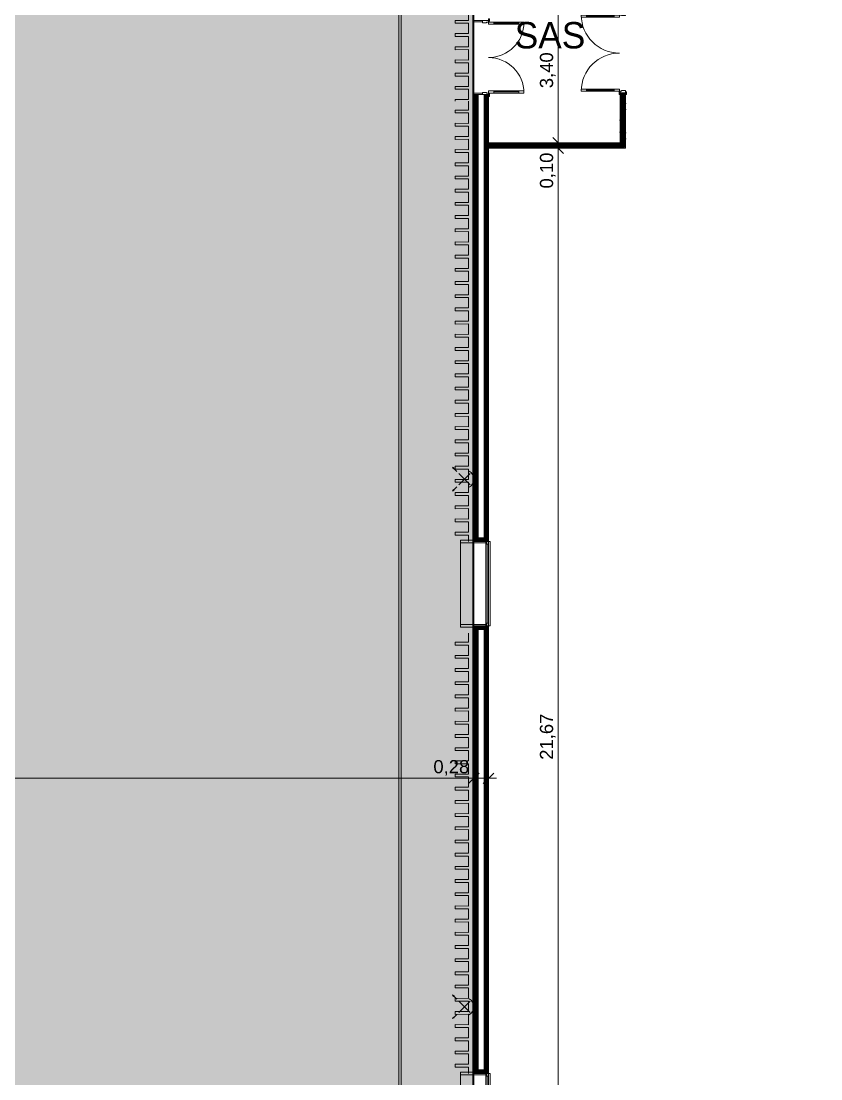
# Model space of a CAD drawing. Header units: millimetres. Extents: x 141848 to 1648660, y -821378 to -151356.
# Drawn here: x 429345 to 444506, y -224677 to -204629 of the extents above; entities that cross this region are included whole.
import ezdxf

# ---------------------------------------------------------------- set-up
doc = ezdxf.new("R2010")
doc.units = ezdxf.units.MM
doc.header["$MEASUREMENT"] = 0
doc.linetypes.add('Traits', pattern=[282.222223, 141.111112, -141.111112])
doc.linetypes.add('Wipeout_Contour', pattern=[1000, 0, -1000])
for name, color, linetype in [('Cotations - 1_100', 7, 'Continuous'), ('Fenêtres ARCHICAD', 7, 'Continuous'), ('Hachure', 7, 'Continuous'), ('Nouveau_0', 7, 'Continuous'), ('Portes ARCHICAD', 7, 'Continuous'), ('Sols_ Dalles', 7, 'Continuous'), ('Structure - Murs extérieurs', 7, 'Continuous')]:
    doc.layers.add(name, color=color, linetype=linetype)
doc.styles.add('STYLE_GENERE_1', font='')
doc.styles.add('STYLE_GENERE_2', font='')
doc.styles.get('STYLE_GENERE_1').set_extended_font_data('Agency FB')
doc.styles.get('STYLE_GENERE_2').set_extended_font_data('Arial')
doc.dimstyles.new('STYLE_GENERE__1', dxfattribs={"dimtxt": 250, "dimasz": 190, "dimexe": 1.25, "dimexo": 0.625, "dimgap": 0, "dimtad": 1, "dimlfac": 0.001, "dimtxsty": 'STYLE_GENERE_2', "dimblk": 'ARROWHEAD_6', "dimblk1": 'ARROWHEAD_6', "dimblk2": 'ARROWHEAD_6', "dimcen": 2.5, "dimse1": 1, "dimse2": 1, "dimclrd": 7, "dimclre": 7, "dimclrt": 7, "dimazin": 3, "dimtfac": 1, "dimtmove": 0, "dimatfit": 3})
doc.dimstyles.new('STYLE_GENERE__2', dxfattribs={"dimtxt": 250, "dimasz": 190, "dimexe": 1.25, "dimexo": 0.625, "dimgap": 0, "dimtad": 1, "dimlfac": 0.001, "dimtxsty": 'STYLE_GENERE_2', "dimblk": 'ARROWHEAD_6', "dimblk1": 'ARROWHEAD_6', "dimblk2": 'ARROWHEAD_6', "dimcen": 2.5, "dimse1": 1, "dimse2": 1, "dimclrd": 7, "dimclre": 7, "dimclrt": 7, "dimazin": 3, "dimtfac": 1, "dimtmove": 0, "dimatfit": 3})
pattern_1 = [(45, (0, 175), (-55.684659, 55.684659), [0, -52.5, 0, -78.75]), (110, (175, 175), (74.000794, 26.934086), [0, -38.5, 0, -66.5])]
pattern_2 = [(45, (0, 0), (-7.07106781, 7.07106781), [])]
pattern_3 = [(0, (0, 0), (0, 300), [])]

# ---------------------------------------------------------------- blocks, each defined once
blk = doc.blocks.new('Dalle_30_2', base_point=(380203, -171996))
at = {"layer": 'Sols_ Dalles', "linetype": 'Continuous', "lineweight": 0, "true_color": 0x2e271c}
blk.add_hatch(color=250, dxfattribs=at).paths.add_polyline_path([(380203, -171996), (380203, -230016), (380203, -260811), (415475, -260811), (415475, -260796), (415475, -258650), (415475, -258011), (415475, -222496), (405655, -222496), (405655, -218296), (415454, -218296), (415454, -204496), (412055, -204496), (412055, -201781), (412055, -189811), (436505, -189811), (436505, -253396), (436505, -253416), (437905, -253416), (437905, -253396), (437905, -188411), (410655, -188411), (410655, -200381), (410655, -205896), (414054, -205896), (414054, -216896), (404255, -216896), (404255, -223896), (414054, -223896), (414054, -258650), (414054, -259411), (382690, -259411), (381560, -259411), (381560, -231416), (381560, -173396), (462926, -173396), (462926, -253416), (464326, -253416), (464326, -171996)])
at = {"layer": 'Sols_ Dalles', "color": 250, "linetype": 'Continuous', "lineweight": 5, "true_color": 0x1f1f1f, "flags": 128}
for points in [[(415475, -258011), (415475, -222496), (405655, -222496), (405655, -218296), (415454, -218296), (415454, -204496), (412055, -204496), (412055, -201781), (412055, -189811), (436505, -189811), (436505, -253396)], [(437905, -253396), (437905, -188411), (410655, -188411), (410655, -200381), (410655, -205896), (414054, -205896), (414054, -216896), (404255, -216896), (404255, -223896), (414054, -223896), (414054, -258650)]]:
    blk.add_lwpolyline(points, dxfattribs=at)
blk = doc.blocks.new('Dalle_31_2', base_point=(360548, -295063))
at = {"linetype": 'Continuous', "lineweight": 0, "true_color": 0x6f6f6f}
h = blk.add_hatch(color=8, dxfattribs=at)
h.paths.add_polyline_path([(360548, -295063), (487920, -293827), (487920, -270903), (487463, -270903), (472886, -271041), (472886, -271062, 0.001346), (472886, -271073), (472897, -273095, -0.414214), (470908, -275106), (462184, -275106, -0.005189), (462131, -275116), (454148, -275196), (438771, -275253, -0.386553), (436573, -273475, -0.025189), (436562, -273329), (436569, -267730, -0.098562), (436800, -266944), (436817, -266952, -0.258849), (438655, -265606), (438653, -265587), (439337, -265587), (439337, -265687), (439337, -270687), (469237, -270687), (469237, -265687), (470908, -265687), (472605, -265687), (472605, -163738), (371863, -163738), (371863, -271041), (371883, -271041), (371883, -272001), (371883, -272001, -0.409427), (367883, -275935), (360548, -275935)])
h.paths.add_polyline_path([(377135, -260640), (373845, -260640), (373845, -248365), (373845, -243090), (373845, -242190), (377135, -242190)], flags=0)
h.paths.add_polyline_path([(380203, -193811), (380203, -171996), (431506, -171996), (464310, -171996), (464310, -262266), (464310, -262366), (438594, -262351), (437926, -262351), (436550, -262351), (436550, -189811), (412055, -189811), (412055, -201781), (412055, -204496), (415454, -204496), (415454, -208496), (415454, -218296), (405655, -218296), (405655, -222496), (415475, -222496), (415475, -260811), (380203, -260811), (380203, -230016)], flags=0)
h.paths.add_polyline_path([(381437, -269434, -0.090319), (381558, -268728, -0.201449), (382612, -267593, -0.104211), (383418, -267415), (384017, -267409, -0.104045), (384825, -267571, -0.238255), (385984, -268953, -0.055189), (386036, -269390), (386038, -269611), (386051, -270890), (385792, -271893, -0.267949), (384070, -272909), (383470, -272915, -0.193717), (382079, -272370, -0.070569), (381728, -271931, -0.131652), (381451, -270934)], flags=0)
h.paths.add_polyline_path([(392017, -273452), (392030, -267378, -0.380557), (394017, -265610), (394094, -265610), (394094, -270610), (409094, -270610), (409094, -265610), (414056, -265610, -0.414214), (415556, -267110), (415556, -273661, -0.345502), (413837, -275433), (394027, -275599, -0.415791), (392017, -273599)], flags=0)
h.paths.add_polyline_path([(424210, -271504, -0.134474), (423930, -270485), (423930, -268985, -0.414214), (425930, -266985), (426530, -266985, -0.414214), (428530, -268985), (428530, -270485, -0.12882), (428274, -271466, -0.270936), (426530, -272485), (425930, -272485, -0.26498)], flags=0)
at = {"color": 9, "linetype": 'Continuous', "lineweight": 5, "flags": 128}
blk.add_lwpolyline([(380203, -193811), (380203, -230016), (380203, -260811), (415475, -260811), (415475, -222496), (405655, -222496), (405655, -218296), (415454, -218296), (415454, -208496), (415454, -204496), (412055, -204496), (412055, -201781), (412055, -189811), (436550, -189811), (436550, -262351), (437926, -262351), (438594, -262351), (464310, -262366), (464310, -262266), (464310, -171996), (431506, -171996), (380203, -171996)], close=True, dxfattribs=at)
blk = doc.blocks.new('Fenêtre 25_2')
at = {"layer": 'Fenêtres ARCHICAD', "color": 7, "linetype": 'Continuous', "lineweight": 5}
for p, q in [((-775, 480), (-825, 480)), ((-825, 480), (-825, 230)), ((-775, 480), (775, 480)), ((-775, 230), (-775, 480)), ((825, 480), (775, 480)), ((775, 480), (775, 230)), ((825, 230), (825, 480)), ((-825, 230), (-775, 230)), ((-825, 230), (-800, 230)), ((-825, 230), (-800, 230)), ((-775, 230), (-800, 230)), ((-800, 230), (-800, 0)), ((-800, 215), (-800, 230)), ((-800, 215), (-800, 230)), ((-800, 145), (-800, 215)), ((-800, 145), (-800, 215)), ((-800, 145), (-800, 215)), ((-800, 145), (-800, 215)), ((-775, 0), (-775, 230)), ((800, 230), (775, 230)), ((775, 230), (775, 0)), ((775, 230), (825, 230)), ((800, 0), (800, 230)), ((800, 215), (800, 230)), ((800, 215), (800, 230)), ((800, 230), (825, 230)), ((800, 230), (825, 230)), ((800, 145), (800, 215)), ((800, 145), (800, 215)), ((800, 145), (800, 215)), ((800, 145), (800, 215)), ((-800, 0), (-775, 0)), ((775, 0), (800, 0)), ((-800, -20), (800, -20)), ((-800, -50), (-800, -83)), ((-800, -83), (800, -83)), ((800, -83), (800, -50))]:
    blk.add_line(p, q, dxfattribs=at)
at = {"layer": 'Fenêtres ARCHICAD', "color": 7, "linetype": 'Traits', "lineweight": 5}
blk.add_line((-800, -50), (800, -50), dxfattribs=at)
at = {"color": 254, "linetype": 'Wipeout_Contour', "lineweight": 0, "ltscale": 3003.33026}
blk.add_wipeout([(-750, 0), (-750, -50), (750, -50), (750, 0)], dxfattribs=at).dxf.layer = 'Fenêtres ARCHICAD'
at = {"layer": 'Fenêtres ARCHICAD', "color": 7, "linetype": 'Continuous', "lineweight": 5}
for p, q in [((-800, 35), (-800, 145)), ((-800, 35), (-800, 145)), ((-800, 35), (-800, 145)), ((-800, 35), (-800, 145)), ((-800, 0), (-800, 35)), ((-800, 0), (-800, 35)), ((-800, 0), (-750, 0)), ((-800, -35), (-800, 0)), ((-800, -35), (-800, 0)), ((-750, 0), (-750, -50)), ((-750, 0), (750, 0)), ((750, -50), (750, 0)), ((750, 0), (800, 0)), ((800, 35), (800, 145)), ((800, 35), (800, 145)), ((800, 35), (800, 145)), ((800, 35), (800, 145)), ((800, 0), (800, 35)), ((800, 0), (800, 35)), ((800, -35), (800, 0)), ((800, -35), (800, 0)), ((-800, -50), (-800, -35)), ((-800, -50), (-800, -35)), ((-750, -50), (-800, -50)), ((-750, -25), (750, -25)), ((750, -50), (-750, -50)), ((800, -50), (750, -50)), ((800, -50), (800, -35)), ((800, -50), (800, -35))]:
    blk.add_line(p, q, dxfattribs=at)
blk = doc.blocks.new('Porte double 25')
at = {"layer": 'Portes ARCHICAD', "color": 7, "linetype": 'Continuous', "lineweight": 5}
for p, q in [((-672, 672), (-672, 572)), ((-632, 672), (-672, 672)), ((-632, 572), (-632, 672)), ((632, 572), (632, 672)), ((632, 672), (672, 672)), ((672, 672), (672, 572)), ((-672, 572), (-632, 572)), ((-652, 572), (-652, 100)), ((672, 572), (632, 572)), ((652, 572), (652, 100)), ((-737, 0), (-737, 19)), ((-737, 19), (-687, 19)), ((-687, 0), (-737, 0)), ((-700, 0), (-737, 0)), ((-700, 0), (-737, 0)), ((-672, 0), (-700, 0)), ((-700, 0), (-700, -115)), ((-700, 0), (-700, -15)), ((-700, 0), (-700, -15)), ((-687, 19), (-687, 0)), ((-632, 100), (-672, 100)), ((-672, 100), (-672, 0)), ((-672, -40), (-672, 0)), ((-672, 0), (-632, 0)), ((-632, 0), (-632, 100)), ((632, 0), (632, 100)), ((632, 100), (672, 100)), ((672, 0), (632, 0)), ((672, 100), (672, 0)), ((700, 0), (672, 0)), ((672, 0), (672, -40)), ((687, 19), (737, 19)), ((687, 0), (687, 19)), ((737, 0), (687, 0)), ((700, -115), (700, 0)), ((700, 0), (700, -15)), ((700, 0), (700, -15)), ((700, 0), (737, 0)), ((700, 0), (737, 0)), ((737, 19), (737, 0)), ((-700, -15), (-700, -85)), ((-700, -15), (-700, -85)), ((-700, -85), (-700, -115)), ((-700, -85), (-700, -115)), ((-700, -280), (-700, -115)), ((-700, -115), (-675, -115)), ((-700, -115), (-660, -115)), ((-700, -115), (-700, -195)), ((-700, -115), (-700, -195)), ((-700, -195), (-700, -265)), ((-700, -195), (-700, -265)), ((-675, -115), (-675, -280)), ((-660, -40), (-672, -40)), ((-660, -115), (-660, -40)), ((672, -40), (660, -40)), ((660, -40), (660, -115)), ((660, -115), (700, -115)), ((675, -280), (675, -115)), ((675, -115), (700, -115)), ((700, -15), (700, -85)), ((700, -15), (700, -85)), ((700, -85), (700, -115)), ((700, -85), (700, -115)), ((700, -115), (700, -280)), ((700, -115), (700, -195)), ((700, -115), (700, -195)), ((700, -195), (700, -265)), ((700, -195), (700, -265)), ((-737, -299), (-737, -280)), ((-737, -280), (-687, -280)), ((-700, -280), (-737, -280)), ((-700, -280), (-737, -280)), ((-687, -299), (-737, -299)), ((-700, -265), (-700, -280)), ((-700, -265), (-700, -280)), ((-675, -280), (-700, -280)), ((-687, -280), (-687, -299)), ((700, -280), (675, -280)), ((687, -280), (737, -280)), ((687, -299), (687, -280)), ((737, -299), (687, -299)), ((700, -265), (700, -280)), ((700, -265), (700, -280)), ((700, -280), (737, -280)), ((700, -280), (737, -280)), ((737, -280), (737, -299))]:
    blk.add_line(p, q, dxfattribs=at)
at = {"layer": 'Portes ARCHICAD', "color": 7, "linetype": 'Continuous', "lineweight": 5, "flags": 128}
for points in [[(-672, 572), (-672, 100), (-652, 100), (-652, 572)], [(-652, 572), (-652, 100), (-632, 100), (-632, 572)], [(652, 572), (652, 100), (632, 100), (632, 572)], [(672, 572), (672, 100), (652, 100), (652, 572)]]:
    blk.add_lwpolyline(points, close=True, dxfattribs=at)
at = {"layer": 'Portes ARCHICAD', "color": 7, "linetype": 'Continuous', "lineweight": 5}
for centre, start, end in [((-672, 0), 0, 90), ((672, 0), 90, 180)]:
    blk.add_arc(centre, 672, start, end, dxfattribs=at)
blk = doc.blocks.new('Mur_178_2', base_point=(437925, -253396))
at = {"color": 254, "linetype": 'Wipeout_Contour', "lineweight": 0, "ltscale": 1943222.535408326}
blk.add_wipeout([(437925, -214493), (437940, -214493), (437940, -206020), (437925, -206020)], dxfattribs=at)
at = {"color": 254, "linetype": 'Wipeout_Contour', "lineweight": 0, "ltscale": 1961007.202962534}
blk.add_wipeout([(437925, -224578), (437940, -224578), (437940, -216093), (437925, -216093)], dxfattribs=at)
at = {"linetype": 'Continuous', "lineweight": 5, "true_color": 0x5f5f5f}
h = blk.add_hatch(dxfattribs=at)
h.set_pattern_fill('Enduit_0002', color=251, style=0, pattern_type=2)
h.set_pattern_definition(pattern_1)
h.paths.add_polyline_path([(437925, -214493), (437940, -214493), (437940, -206020), (437925, -206020)])
h = blk.add_hatch(dxfattribs=at)
h.set_pattern_fill('Enduit_0002', color=251, style=0, pattern_type=2)
h.set_pattern_definition(pattern_1)
h.paths.add_polyline_path([(437925, -224578), (437940, -224578), (437940, -216093), (437925, -216093)])
at = {"color": 254, "linetype": 'Wipeout_Contour', "lineweight": 0, "ltscale": 1943345.001894223}
blk.add_wipeout([(437940, -206020), (437940, -214493), (438010, -214423), (438010, -206020)], dxfattribs=at)
at = {"color": 254, "linetype": 'Wipeout_Contour', "lineweight": 0, "ltscale": 1961158.106632218}
blk.add_wipeout([(437940, -216093), (437940, -224578), (438010, -224508), (438010, -216163)], dxfattribs=at)
at = {"linetype": 'Continuous', "lineweight": 5, "true_color": 0x5f5f5f}
h = blk.add_hatch(dxfattribs=at)
h.set_pattern_fill('Briques_terre_cuite__int_94', color=251, style=0, pattern_type=2)
h.set_pattern_definition(pattern_2)
h.paths.add_polyline_path([(437940, -206020), (437940, -214493), (438010, -214423), (438010, -206020)])
h = blk.add_hatch(dxfattribs=at)
h.set_pattern_fill('Briques_terre_cuite__int_94', color=251, style=0, pattern_type=2)
h.set_pattern_definition(pattern_2)
h.paths.add_polyline_path([(437940, -216093), (437940, -224578), (438010, -224508), (438010, -216163)])
at = {"color": 254, "linetype": 'Wipeout_Contour', "lineweight": 0, "ltscale": 1943638.772777841}
blk.add_wipeout([(438010, -206020), (438010, -214423), (438120, -214423), (438120, -206020)], dxfattribs=at)
at = {"color": 254, "linetype": 'Wipeout_Contour', "lineweight": 0, "ltscale": 1961478.748471184}
blk.add_wipeout([(438120, -216163), (438010, -216163), (438010, -224508), (438120, -224508)], dxfattribs=at)
at = {"color": 7, "linetype": 'Continuous', "lineweight": 5}
for p, q in [((437925, -206020), (437925, -206057)), ((437940, -206020), (437925, -206020)), ((438010, -206020), (437940, -206020))]:
    blk.add_line(p, q, dxfattribs=at)
at = {"color": 254, "linetype": 'Wipeout_Contour', "lineweight": 0, "ltscale": 1944178.146774026}
blk.add_wipeout([(438190, -206020), (438190, -214493), (438205, -214493), (438205, -206020)], dxfattribs=at)
at = {"color": 254, "linetype": 'Wipeout_Contour', "lineweight": 0, "ltscale": 1961954.152857976}
blk.add_wipeout([(438190, -224578), (438205, -224578), (438205, -216093), (438190, -216093)], dxfattribs=at)
at = {"linetype": 'Continuous', "lineweight": 5, "true_color": 0x5f5f5f}
h = blk.add_hatch(dxfattribs=at)
h.set_pattern_fill('Enduit_0002', color=251, style=0, pattern_type=2)
h.set_pattern_definition(pattern_1)
h.paths.add_polyline_path([(438190, -206020), (438190, -214493), (438205, -214493), (438205, -206020)])
h = blk.add_hatch(dxfattribs=at)
h.set_pattern_fill('Enduit_0002', color=251, style=0, pattern_type=2)
h.set_pattern_definition(pattern_1)
h.paths.add_polyline_path([(438190, -224578), (438205, -224578), (438205, -216093), (438190, -216093)])
at = {"color": 254, "linetype": 'Wipeout_Contour', "lineweight": 0, "ltscale": 1944024.882350066}
blk.add_wipeout([(438120, -206020), (438120, -214493), (438190, -214493), (438190, -206020)], dxfattribs=at)
at = {"color": 254, "linetype": 'Wipeout_Contour', "lineweight": 0, "ltscale": 1961802.276756692}
blk.add_wipeout([(438190, -216093), (438120, -216093), (438120, -224578), (438190, -224578)], dxfattribs=at)
at = {"linetype": 'Continuous', "lineweight": 5, "true_color": 0x5f5f5f}
h = blk.add_hatch(dxfattribs=at)
h.set_pattern_fill('Briques_terre_cuite__int_94', color=251, style=0, pattern_type=2)
h.set_pattern_definition(pattern_2)
h.paths.add_polyline_path([(438120, -206020), (438120, -214493), (438190, -214493), (438190, -206020)])
h = blk.add_hatch(dxfattribs=at)
h.set_pattern_fill('Briques_terre_cuite__int_94', color=251, style=0, pattern_type=2)
h.set_pattern_definition(pattern_2)
h.paths.add_polyline_path([(438190, -216093), (438120, -216093), (438120, -224578), (438190, -224578)])
at = {"color": 7, "linetype": 'Continuous', "lineweight": 5}
for p, q in [((438090, -206020), (438010, -206020)), ((438120, -206020), (438090, -206020)), ((438190, -206020), (438120, -206020)), ((438205, -206020), (438190, -206020)), ((438205, -206020), (438205, -206057))]:
    blk.add_line(p, q, dxfattribs=at)
at = {"layer": 'Portes ARCHICAD', "color": 7, "linetype": 'Continuous', "lineweight": 5, "zscale": 1000, "rotation": 270}
blk.add_blockref('Porte double 25', (438205, -205320), dxfattribs=at)
at = {"color": 254, "linetype": 'Wipeout_Contour', "lineweight": 0, "ltscale": 1950907.985382969}
blk.add_wipeout([(438010, -214423), (437940, -214493), (438120, -214493), (438120, -214423)], dxfattribs=at)
at = {"color": 254, "linetype": 'Wipeout_Contour', "lineweight": 0, "ltscale": 1953854.443360902}
blk.add_wipeout([(438010, -216163), (438120, -216163), (438120, -216093), (437940, -216093)], dxfattribs=at)
at = {"color": 254, "linetype": 'Wipeout_Contour', "lineweight": 0, "ltscale": 1968979.198904842}
blk.add_wipeout([(438010, -224508), (437940, -224578), (438120, -224578), (438120, -224508)], dxfattribs=at)
at = {"linetype": 'Continuous', "lineweight": 5, "true_color": 0x5f5f5f}
h = blk.add_hatch(dxfattribs=at)
h.set_pattern_fill('Briques_terre_cuite__int_94', color=251, style=0, pattern_type=2)
h.set_pattern_definition(pattern_2)
h.paths.add_polyline_path([(438010, -214423), (437940, -214493), (438120, -214493), (438120, -214423)])
h = blk.add_hatch(dxfattribs=at)
h.set_pattern_fill('Briques_terre_cuite__int_94', color=251, style=0, pattern_type=2)
h.set_pattern_definition(pattern_2)
h.paths.add_polyline_path([(438010, -216163), (438120, -216163), (438120, -216093), (437940, -216093)])
h = blk.add_hatch(dxfattribs=at)
h.set_pattern_fill('Briques_terre_cuite__int_94', color=251, style=0, pattern_type=2)
h.set_pattern_definition(pattern_2)
h.paths.add_polyline_path([(438010, -224508), (437940, -224578), (438120, -224578), (438120, -224508)])
at = {"color": 7, "linetype": 'Continuous', "lineweight": 5}
for p, q in [((437940, -206020), (437940, -214493)), ((438010, -206020), (438010, -214423)), ((438120, -206020), (438120, -214423)), ((438190, -214493), (438190, -206020)), ((437925, -214468), (437925, -214493)), ((437940, -214493), (437925, -214493)), ((438010, -214493), (437940, -214493)), ((438010, -214493), (437940, -214493)), ((438010, -214423), (438120, -214423)), ((438120, -214493), (438010, -214493)), ((438120, -214493), (438010, -214493)), ((438155, -214493), (438120, -214493)), ((438190, -214493), (438155, -214493)), ((438205, -214493), (438190, -214493)), ((437925, -216093), (437925, -216118)), ((437940, -216093), (437925, -216093)), ((437940, -216093), (437940, -224578)), ((438010, -216093), (437940, -216093)), ((438010, -216093), (437940, -216093)), ((438120, -216093), (438010, -216093)), ((438120, -216093), (438010, -216093)), ((438155, -216093), (438120, -216093)), ((438190, -216093), (438155, -216093)), ((438190, -224578), (438190, -216093)), ((438205, -216093), (438190, -216093)), ((438010, -216163), (438010, -224508)), ((438010, -216163), (438120, -216163)), ((438120, -216163), (438120, -224508)), ((438010, -224508), (438120, -224508)), ((437925, -224553), (437925, -224578)), ((437940, -224578), (437925, -224578)), ((438010, -224578), (437940, -224578)), ((438010, -224578), (437940, -224578)), ((438120, -224578), (438010, -224578)), ((438120, -224578), (438010, -224578)), ((438155, -224578), (438120, -224578)), ((438190, -224578), (438155, -224578)), ((438205, -224578), (438190, -224578))]:
    blk.add_line(p, q, dxfattribs=at)
at = {"color": 7, "linetype": 'Continuous', "lineweight": 5, "flags": 128}
for points in [[(437925, -206020), (437925, -214493)], [(438205, -214493), (438205, -206020)], [(437925, -216093), (437925, -224578)], [(438205, -224578), (438205, -216093)]]:
    blk.add_lwpolyline(points, dxfattribs=at)
at = {"layer": 'Fenêtres ARCHICAD', "color": 7, "linetype": 'Continuous', "lineweight": 5, "xscale": -1, "zscale": 1000, "rotation": 90}
for p in [(438155, -215293), (438155, -225378)]:
    blk.add_blockref('Fenêtre 25_2', p, dxfattribs=at)
blk = doc.blocks.new('Mur_319_2', base_point=(438205, -207021))
at = {"color": 254, "linetype": 'Wipeout_Contour', "lineweight": 0, "ltscale": 1460972.17034806}
blk.add_wipeout([(440785, -207021), (440800, -207036), (440800, -207021)], dxfattribs=at).dxf.layer = 'Structure - Murs extérieurs'
at = {"layer": 'Structure - Murs extérieurs', "linetype": 'Continuous', "lineweight": 5, "true_color": 0x5f5f5f}
h = blk.add_hatch(dxfattribs=at)
h.set_pattern_fill('Enduit_0002', color=251, style=0, pattern_type=2)
h.set_pattern_definition(pattern_1)
h.paths.add_polyline_path([(440785, -207021), (440800, -207036), (440800, -207021)])
at = {"color": 254, "linetype": 'Wipeout_Contour', "lineweight": 0, "ltscale": 1460632.961028298}
blk.add_wipeout([(440700, -206936), (440715, -206951), (440715, -206936)], dxfattribs=at).dxf.layer = 'Structure - Murs extérieurs'
at = {"layer": 'Structure - Murs extérieurs', "linetype": 'Continuous', "lineweight": 5, "true_color": 0x5f5f5f}
h = blk.add_hatch(dxfattribs=at)
h.set_pattern_fill('Enduit_0002', color=251, style=0, pattern_type=2)
h.set_pattern_definition(pattern_1)
h.paths.add_polyline_path([(440700, -206936), (440715, -206951), (440715, -206936)])
at = {"color": 254, "linetype": 'Wipeout_Contour', "lineweight": 0, "ltscale": 1460815.769176639}
blk.add_wipeout([(440715, -206951), (440785, -207021), (440785, -206951)], dxfattribs=at).dxf.layer = 'Structure - Murs extérieurs'
at = {"layer": 'Structure - Murs extérieurs', "linetype": 'Continuous', "lineweight": 5, "true_color": 0x5f5f5f}
h = blk.add_hatch(dxfattribs=at)
h.set_pattern_fill('Briques_terre_cuite__int_94', color=251, style=0, pattern_type=2)
h.set_pattern_definition(pattern_2)
h.paths.add_polyline_path([(440715, -206951), (440785, -207021), (440785, -206951)])
at = {"color": 254, "linetype": 'Wipeout_Contour', "lineweight": 0, "ltscale": 1943263.33781031}
blk.add_wipeout([(440785, -207021), (438205, -207021), (438205, -207036), (440785, -207036)], dxfattribs=at).dxf.layer = 'Structure - Murs extérieurs'
at = {"layer": 'Structure - Murs extérieurs', "linetype": 'Continuous', "lineweight": 5, "true_color": 0x5f5f5f}
h = blk.add_hatch(dxfattribs=at)
h.set_pattern_fill('Enduit_0002', color=251, style=0, pattern_type=2)
h.set_pattern_definition(pattern_1)
h.paths.add_polyline_path([(440785, -207021), (438205, -207021), (438205, -207036), (440785, -207036)])
at = {"color": 254, "linetype": 'Wipeout_Contour', "lineweight": 0, "ltscale": 1460966.300311756}
blk.add_wipeout([(440785, -207036), (440800, -207036), (440785, -207021)], dxfattribs=at).dxf.layer = 'Structure - Murs extérieurs'
at = {"layer": 'Structure - Murs extérieurs', "linetype": 'Continuous', "lineweight": 5, "true_color": 0x5f5f5f}
h = blk.add_hatch(dxfattribs=at)
h.set_pattern_fill('Enduit_0002', color=251, style=0, pattern_type=2)
h.set_pattern_definition(pattern_1)
h.paths.add_polyline_path([(440785, -207036), (440800, -207036), (440785, -207021)])
at = {"color": 254, "linetype": 'Wipeout_Contour', "lineweight": 0, "ltscale": 1942964.590076549}
blk.add_wipeout([(440700, -206936), (438205, -206936), (438205, -206951), (440700, -206951)], dxfattribs=at).dxf.layer = 'Structure - Murs extérieurs'
at = {"layer": 'Structure - Murs extérieurs', "linetype": 'Continuous', "lineweight": 5, "true_color": 0x5f5f5f}
h = blk.add_hatch(dxfattribs=at)
h.set_pattern_fill('Enduit_0002', color=251, style=0, pattern_type=2)
h.set_pattern_definition(pattern_1)
h.paths.add_polyline_path([(440700, -206936), (438205, -206936), (438205, -206951), (440700, -206951)])
at = {"color": 254, "linetype": 'Wipeout_Contour', "lineweight": 0, "ltscale": 1460627.089279598}
blk.add_wipeout([(440700, -206951), (440715, -206951), (440700, -206936)], dxfattribs=at).dxf.layer = 'Structure - Murs extérieurs'
at = {"layer": 'Structure - Murs extérieurs', "linetype": 'Continuous', "lineweight": 5, "true_color": 0x5f5f5f}
h = blk.add_hatch(dxfattribs=at)
h.set_pattern_fill('Enduit_0002', color=251, style=0, pattern_type=2)
h.set_pattern_definition(pattern_1)
h.paths.add_polyline_path([(440700, -206951), (440715, -206951), (440700, -206936)])
at = {"color": 254, "linetype": 'Wipeout_Contour', "lineweight": 0, "ltscale": 1943064.180876963}
blk.add_wipeout([(440715, -206951), (438205, -206951), (438205, -207021), (440715, -207021)], dxfattribs=at).dxf.layer = 'Structure - Murs extérieurs'
at = {"layer": 'Structure - Murs extérieurs', "linetype": 'Continuous', "lineweight": 5, "true_color": 0x5f5f5f}
h = blk.add_hatch(dxfattribs=at)
h.set_pattern_fill('Briques_terre_cuite__int_94', color=251, style=0, pattern_type=2)
h.set_pattern_definition(pattern_2)
h.paths.add_polyline_path([(440715, -206951), (438205, -206951), (438205, -207021), (440715, -207021)])
at = {"color": 254, "linetype": 'Wipeout_Contour', "lineweight": 0, "ltscale": 1460783.49414694}
blk.add_wipeout([(440715, -207021), (440785, -207021), (440715, -206951)], dxfattribs=at).dxf.layer = 'Structure - Murs extérieurs'
at = {"layer": 'Structure - Murs extérieurs', "linetype": 'Continuous', "lineweight": 5, "true_color": 0x5f5f5f}
h = blk.add_hatch(dxfattribs=at)
h.set_pattern_fill('Briques_terre_cuite__int_94', color=251, style=0, pattern_type=2)
h.set_pattern_definition(pattern_2)
h.paths.add_polyline_path([(440715, -207021), (440785, -207021), (440715, -206951)])
at = {"layer": 'Structure - Murs extérieurs', "color": 7, "linetype": 'Continuous', "lineweight": 5}
for p, q in [((440715, -206951), (438205, -206951)), ((438205, -207021), (440715, -207021)), ((440715, -206951), (440715, -206936)), ((440715, -207021), (440785, -207021)), ((440785, -207021), (440785, -206951))]:
    blk.add_line(p, q, dxfattribs=at)
at = {"layer": 'Structure - Murs extérieurs', "color": 7, "linetype": 'Continuous', "lineweight": 5, "flags": 128}
for points in [[(440700, -206936), (438205, -206936)], [(438205, -207036), (440800, -207036)], [(440800, -207036), (440800, -207021)]]:
    blk.add_lwpolyline(points, dxfattribs=at)
blk = doc.blocks.new('Porte double 25_6')
at = {"layer": 'Portes ARCHICAD', "color": 7, "linetype": 'Continuous', "lineweight": 5}
for p, q in [((-722, 722), (-722, 622)), ((-682, 722), (-722, 722)), ((-722, 622), (-682, 622)), ((-702, 622), (-702, 100)), ((-682, 622), (-682, 722)), ((682, 622), (682, 722)), ((682, 722), (722, 722)), ((722, 622), (682, 622)), ((702, 622), (702, 100)), ((722, 722), (722, 622)), ((-737, 4), (-787, 4)), ((-787, 4), (-787, -15)), ((-722, 0), (-750, 0)), ((-750, 0), (-750, -115)), ((-737, -15), (-737, 4)), ((-682, 100), (-722, 100)), ((-722, 100), (-722, 0)), ((-722, -40), (-722, 0)), ((-722, 0), (-682, 0)), ((-682, 0), (-682, 100)), ((682, 0), (682, 100)), ((682, 100), (722, 100)), ((722, 0), (682, 0)), ((722, 100), (722, 0)), ((750, 0), (722, 0)), ((722, 0), (722, -40)), ((787, 4), (737, 4)), ((737, 4), (737, -15)), ((750, -115), (750, 0)), ((787, -15), (787, 4)), ((-787, -15), (-737, -15)), ((-750, -15), (-787, -15)), ((-750, -15), (-787, -15)), ((-737, -115), (-787, -115)), ((-787, -115), (-787, -134)), ((-750, -115), (-787, -115)), ((-750, -115), (-787, -115)), ((-787, -134), (-737, -134)), ((-750, -30), (-750, -15)), ((-750, -30), (-750, -15)), ((-750, -100), (-750, -30)), ((-750, -100), (-750, -30)), ((-750, -115), (-750, -100)), ((-750, -115), (-750, -100)), ((-750, -115), (-710, -115)), ((-737, -134), (-737, -115)), ((-710, -40), (-722, -40)), ((-710, -115), (-710, -40)), ((722, -40), (710, -40)), ((710, -40), (710, -115)), ((710, -115), (750, -115)), ((737, -15), (787, -15)), ((787, -115), (737, -115)), ((737, -115), (737, -134)), ((737, -134), (787, -134)), ((750, -30), (750, -15)), ((750, -30), (750, -15)), ((750, -15), (787, -15)), ((750, -15), (787, -15)), ((750, -100), (750, -30)), ((750, -100), (750, -30)), ((750, -115), (750, -100)), ((750, -115), (750, -100)), ((750, -115), (787, -115)), ((750, -115), (787, -115)), ((787, -134), (787, -115))]:
    blk.add_line(p, q, dxfattribs=at)
at = {"layer": 'Portes ARCHICAD', "color": 7, "linetype": 'Continuous', "lineweight": 5, "flags": 128}
for points in [[(-722, 622), (-722, 100), (-702, 100), (-702, 622)], [(-702, 622), (-702, 100), (-682, 100), (-682, 622)], [(702, 622), (702, 100), (682, 100), (682, 622)], [(722, 622), (722, 100), (702, 100), (702, 622)]]:
    blk.add_lwpolyline(points, close=True, dxfattribs=at)
at = {"layer": 'Portes ARCHICAD', "color": 7, "linetype": 'Continuous', "lineweight": 5}
for centre, start, end in [((-722, 0), 0, 90), ((722, 0), 90, 180)]:
    blk.add_arc(centre, 722, start, end, dxfattribs=at)
blk = doc.blocks.new('Mur_320_2', base_point=(440785, -207021))
at = {"color": 254, "linetype": 'Wipeout_Contour', "lineweight": 0, "ltscale": 1942785.854211242}
blk.add_wipeout([(440785, -204485), (440800, -204485), (440800, -203449), (440785, -203449)], dxfattribs=at).dxf.layer = 'Structure - Murs extérieurs'
at = {"color": 254, "linetype": 'Wipeout_Contour', "lineweight": 0, "ltscale": 1947067.242514573}
blk.add_wipeout([(440785, -205985), (440785, -207021), (440800, -207021), (440800, -205985)], dxfattribs=at).dxf.layer = 'Structure - Murs extérieurs'
at = {"layer": 'Structure - Murs extérieurs', "linetype": 'Continuous', "lineweight": 5, "true_color": 0x5f5f5f}
h = blk.add_hatch(dxfattribs=at)
h.set_pattern_fill('Enduit_0002', color=251, style=0, pattern_type=2)
h.set_pattern_definition(pattern_1)
h.paths.add_polyline_path([(440785, -204485), (440800, -204485), (440800, -203449), (440785, -203449)])
h = blk.add_hatch(dxfattribs=at)
h.set_pattern_fill('Enduit_0002', color=251, style=0, pattern_type=2)
h.set_pattern_definition(pattern_1)
h.paths.add_polyline_path([(440785, -205985), (440785, -207021), (440800, -207021), (440800, -205985)])
at = {"color": 254, "linetype": 'Wipeout_Contour', "lineweight": 0, "ltscale": 1942548.558296783}
blk.add_wipeout([(440700, -203534), (440700, -204485), (440715, -204485), (440715, -203534)], dxfattribs=at).dxf.layer = 'Structure - Murs extérieurs'
at = {"color": 254, "linetype": 'Wipeout_Contour', "lineweight": 0, "ltscale": 1946687.092672281}
blk.add_wipeout([(440700, -206936), (440715, -206936), (440715, -205985), (440700, -205985)], dxfattribs=at).dxf.layer = 'Structure - Murs extérieurs'
at = {"layer": 'Structure - Murs extérieurs', "linetype": 'Continuous', "lineweight": 5, "true_color": 0x5f5f5f}
h = blk.add_hatch(dxfattribs=at)
h.set_pattern_fill('Enduit_0002', color=251, style=0, pattern_type=2)
h.set_pattern_definition(pattern_1)
h.paths.add_polyline_path([(440700, -203534), (440700, -204485), (440715, -204485), (440715, -203534)])
h = blk.add_hatch(dxfattribs=at)
h.set_pattern_fill('Enduit_0002', color=251, style=0, pattern_type=2)
h.set_pattern_definition(pattern_1)
h.paths.add_polyline_path([(440700, -206936), (440715, -206936), (440715, -205985), (440700, -205985)])
at = {"color": 254, "linetype": 'Wipeout_Contour', "lineweight": 0, "ltscale": 1942690.255774258}
blk.add_wipeout([(440715, -204485), (440785, -204485), (440785, -203519), (440715, -203519)], dxfattribs=at).dxf.layer = 'Structure - Murs extérieurs'
at = {"color": 254, "linetype": 'Wipeout_Contour', "lineweight": 0, "ltscale": 1946853.789481221}
blk.add_wipeout([(440715, -205985), (440715, -206951), (440785, -206951), (440785, -205985)], dxfattribs=at).dxf.layer = 'Structure - Murs extérieurs'
at = {"layer": 'Structure - Murs extérieurs', "linetype": 'Continuous', "lineweight": 5, "true_color": 0x5f5f5f}
h = blk.add_hatch(dxfattribs=at)
h.set_pattern_fill('Briques_terre_cuite__int_94', color=251, style=0, pattern_type=2)
h.set_pattern_definition(pattern_2)
h.paths.add_polyline_path([(440715, -204485), (440785, -204485), (440785, -203519), (440715, -203519)])
h = blk.add_hatch(dxfattribs=at)
h.set_pattern_fill('Briques_terre_cuite__int_94', color=251, style=0, pattern_type=2)
h.set_pattern_definition(pattern_2)
h.paths.add_polyline_path([(440715, -205985), (440715, -206951), (440785, -206951), (440785, -205985)])
at = {"layer": 'Structure - Murs extérieurs', "color": 7, "linetype": 'Continuous', "lineweight": 5}
for p, q in [((440785, -203519), (440785, -203449)), ((440715, -203534), (440715, -203519)), ((440715, -203534), (440715, -204485)), ((440785, -204485), (440785, -203519)), ((440700, -204485), (440700, -204448)), ((440715, -204485), (440700, -204485)), ((440785, -204485), (440715, -204485)), ((440800, -204485), (440785, -204485)), ((440800, -204485), (440800, -204448)), ((440700, -205985), (440700, -206022)), ((440715, -205985), (440700, -205985)), ((440715, -205985), (440715, -206936)), ((440785, -205985), (440715, -205985)), ((440785, -206951), (440785, -205985)), ((440800, -205985), (440785, -205985)), ((440800, -205985), (440800, -206022)), ((440715, -206951), (440715, -206936)), ((440785, -207021), (440785, -206951))]:
    blk.add_line(p, q, dxfattribs=at)
at = {"layer": 'Structure - Murs extérieurs', "color": 7, "linetype": 'Continuous', "lineweight": 5, "flags": 128}
for points in [[(440800, -204485), (440800, -203449)], [(440700, -203534), (440700, -204485)], [(440700, -205985), (440700, -206936)], [(440800, -207021), (440800, -205985)]]:
    blk.add_lwpolyline(points, dxfattribs=at)
at = {"layer": 'Portes ARCHICAD', "color": 7, "linetype": 'Continuous', "lineweight": 5, "zscale": 1000, "rotation": 90}
blk.add_blockref('Porte double 25_6', (440685, -205235), dxfattribs=at)
blk = doc.blocks.new('Tôle profilée 25')
at = {"color": 7, "linetype": 'Continuous', "lineweight": 5}
for p, q in [((0, 8347.3), (0, 8176.5)), ((-250, 8177.5), (-250, 8150)), ((0, 8176.5), (-250, 8177.5)), ((-250, 8150), (-250, 8122.5)), ((-250, 8122.5), (0, 8123.5)), ((0, 8123.5), (0, 7926.5)), ((-250, 7927.5), (-250, 7900)), ((0, 7926.5), (-250, 7927.5)), ((-250, 7900), (-250, 7872.5)), ((-250, 7872.5), (0, 7873.5)), ((0, 7873.5), (0, 7676.5)), ((-250, 7677.5), (-250, 7650)), ((0, 7676.5), (-250, 7677.5)), ((-250, 7650), (-250, 7622.5)), ((-250, 7622.5), (0, 7623.5)), ((0, 7623.5), (0, 7426.5)), ((-250, 7427.5), (-250, 7400)), ((0, 7426.5), (-250, 7427.5)), ((-250, 7400), (-250, 7372.5)), ((-250, 7372.5), (0, 7373.5)), ((0, 7373.5), (0, 7176.5)), ((-250, 7177.5), (-250, 7150)), ((0, 7176.5), (-250, 7177.5)), ((-250, 7150), (-250, 7122.5)), ((-250, 7122.5), (0, 7123.5)), ((0, 7123.5), (0, 6926.5)), ((-250, 6927.5), (-250, 6900)), ((0, 6926.5), (-250, 6927.5)), ((-250, 6900), (-250, 6872.5)), ((-250, 6872.5), (0, 6873.5)), ((0, 6873.5), (0, 6676.5)), ((-250, 6677.5), (-250, 6650)), ((0, 6676.5), (-250, 6677.5)), ((-250, 6650), (-250, 6622.5)), ((-250, 6622.5), (0, 6623.5)), ((0, 6623.5), (0, 6426.5)), ((-250, 6427.5), (-250, 6400)), ((0, 6426.5), (-250, 6427.5)), ((-250, 6400), (-250, 6372.5)), ((-250, 6372.5), (0, 6373.5)), ((0, 6373.5), (0, 6176.5)), ((-250, 6177.5), (-250, 6150)), ((0, 6176.5), (-250, 6177.5)), ((-250, 6150), (-250, 6122.5)), ((-250, 6122.5), (0, 6123.5)), ((0, 6123.5), (0, 5926.5)), ((-250, 5927.5), (-250, 5900)), ((0, 5926.5), (-250, 5927.5)), ((-250, 5900), (-250, 5872.5)), ((-250, 5872.5), (0, 5873.5)), ((0, 5873.5), (0, 5676.5)), ((-250, 5677.5), (-250, 5650)), ((0, 5676.5), (-250, 5677.5)), ((-250, 5650), (-250, 5622.5)), ((-250, 5622.5), (0, 5623.5)), ((0, 5623.5), (0, 5426.5)), ((-250, 5427.5), (-250, 5400)), ((0, 5426.5), (-250, 5427.5)), ((-250, 5400), (-250, 5372.5)), ((-250, 5372.5), (0, 5373.5)), ((0, 5373.5), (0, 5176.5)), ((-250, 5177.5), (-250, 5150)), ((0, 5176.5), (-250, 5177.5)), ((-250, 5150), (-250, 5122.5)), ((-250, 5122.5), (0, 5123.5)), ((0, 5123.5), (0, 4926.5)), ((-250, 4927.5), (-250, 4900)), ((0, 4926.5), (-250, 4927.5)), ((-250, 4900), (-250, 4872.5)), ((-250, 4872.5), (0, 4873.5)), ((0, 4873.5), (0, 4676.5)), ((-250, 4677.5), (-250, 4650)), ((0, 4676.5), (-250, 4677.5)), ((-250, 4650), (-250, 4622.5)), ((-250, 4622.5), (0, 4623.5)), ((0, 4623.5), (0, 4426.5)), ((-250, 4427.5), (-250, 4400)), ((0, 4426.5), (-250, 4427.5)), ((-250, 4400), (-250, 4372.5)), ((-250, 4372.5), (0, 4373.5)), ((0, 4373.5), (0, 4176.5)), ((-250, 4177.5), (-250, 4150)), ((0, 4176.5), (-250, 4177.5)), ((-250, 4150), (-250, 4122.5)), ((-250, 4122.5), (0, 4123.5)), ((0, 4123.5), (0, 3926.5)), ((-250, 3927.5), (-250, 3900)), ((0, 3926.5), (-250, 3927.5)), ((-250, 3900), (-250, 3872.5)), ((-250, 3872.5), (0, 3873.5)), ((0, 3873.5), (0, 3676.5)), ((-250, 3677.5), (-250, 3650)), ((0, 3676.5), (-250, 3677.5)), ((-250, 3650), (-250, 3622.5)), ((-250, 3622.5), (0, 3623.5)), ((0, 3623.5), (0, 3426.5)), ((-250, 3427.5), (-250, 3400)), ((0, 3426.5), (-250, 3427.5)), ((-250, 3400), (-250, 3372.5)), ((-250, 3372.5), (0, 3373.5)), ((0, 3373.5), (0, 3176.5)), ((-250, 3177.5), (-250, 3150)), ((0, 3176.5), (-250, 3177.5)), ((-250, 3150), (-250, 3122.5)), ((-250, 3122.5), (0, 3123.5)), ((0, 3123.5), (0, 2926.5)), ((-250, 2927.5), (-250, 2900)), ((0, 2926.5), (-250, 2927.5)), ((-250, 2900), (-250, 2872.5)), ((-250, 2872.5), (0, 2873.5)), ((0, 2873.5), (0, 2676.5)), ((-250, 2677.5), (-250, 2650)), ((0, 2676.5), (-250, 2677.5)), ((-250, 2650), (-250, 2622.5)), ((-250, 2622.5), (0, 2623.5)), ((0, 2623.5), (0, 2426.5)), ((-250, 2427.5), (-250, 2400)), ((0, 2426.5), (-250, 2427.5)), ((-250, 2400), (-250, 2372.5)), ((-250, 2372.5), (0, 2373.5)), ((0, 2373.5), (0, 2176.5)), ((-250, 2177.5), (-250, 2150)), ((0, 2176.5), (-250, 2177.5)), ((-250, 2150), (-250, 2122.5)), ((-250, 2122.5), (0, 2123.5)), ((0, 2123.5), (0, 1926.5)), ((-250, 1927.5), (-250, 1900)), ((0, 1926.5), (-250, 1927.5)), ((-250, 1900), (-250, 1872.5)), ((-250, 1872.5), (0, 1873.5)), ((0, 1873.5), (0, 1676.5)), ((-250, 1677.5), (-250, 1650)), ((0, 1676.5), (-250, 1677.5)), ((-250, 1650), (-250, 1622.5)), ((-250, 1622.5), (0, 1623.5)), ((0, 1623.5), (0, 1426.5)), ((-250, 1427.5), (-250, 1400)), ((0, 1426.5), (-250, 1427.5)), ((-250, 1400), (-250, 1372.5)), ((-250, 1372.5), (0, 1373.5)), ((0, 1373.5), (0, 1176.5)), ((-250, 1177.5), (-250, 1150)), ((0, 1176.5), (-250, 1177.5)), ((-250, 1150), (-250, 1122.5)), ((-250, 1122.5), (0, 1123.5)), ((0, 1123.5), (0, 926.5)), ((-250, 927.5), (-250, 900)), ((0, 926.5), (-250, 927.5)), ((-250, 900), (-250, 872.5)), ((-250, 872.5), (0, 873.5)), ((0, 873.5), (0, 676.5)), ((-250, 677.5), (-250, 650)), ((0, 676.5), (-250, 677.5)), ((-250, 650), (-250, 622.5)), ((-250, 622.5), (0, 623.5)), ((0, 623.5), (0, 426.5)), ((-250, 427.5), (-250, 400)), ((0, 426.5), (-250, 427.5)), ((-250, 400), (-250, 372.5)), ((-250, 372.5), (0, 373.5)), ((0, 373.5), (0, 176.5)), ((-250, 177.5), (-250, 150)), ((0, 176.5), (-250, 177.5)), ((-250, 150), (-250, 122.5)), ((-250, 122.5), (0, 123.5)), ((0, 123.5), (0, 0))]:
    blk.add_line(p, q, dxfattribs=at)
blk = doc.blocks.new('Tôle profilée 25_42')
at = {"color": 7, "linetype": 'Continuous', "lineweight": 5}
for p, q in [((-250, 1652.7), (-250, 1650)), ((-250, 1650), (-250, 1622.5)), ((-250, 1622.5), (0, 1623.5)), ((0, 1623.5), (0, 1426.5)), ((-250, 1427.5), (-250, 1400)), ((0, 1426.5), (-250, 1427.5)), ((-250, 1400), (-250, 1372.5)), ((-250, 1372.5), (0, 1373.5)), ((0, 1373.5), (0, 1176.5)), ((-250, 1177.5), (-250, 1150)), ((0, 1176.5), (-250, 1177.5)), ((-250, 1150), (-250, 1122.5)), ((-250, 1122.5), (0, 1123.5)), ((0, 1123.5), (0, 926.5)), ((-250, 927.5), (-250, 900)), ((0, 926.5), (-250, 927.5)), ((-250, 900), (-250, 872.5)), ((-250, 872.5), (0, 873.5)), ((0, 873.5), (0, 676.5)), ((-250, 677.5), (-250, 650)), ((0, 676.5), (-250, 677.5)), ((-250, 650), (-250, 622.5)), ((-250, 622.5), (0, 623.5)), ((0, 623.5), (0, 426.5)), ((-250, 427.5), (-250, 400)), ((0, 426.5), (-250, 427.5)), ((-250, 400), (-250, 372.5)), ((-250, 372.5), (0, 373.5)), ((0, 373.5), (0, 176.5)), ((-250, 177.5), (-250, 150)), ((0, 176.5), (-250, 177.5)), ((-250, 150), (-250, 122.5)), ((-250, 122.5), (0, 123.5)), ((0, 123.5), (0, 0))]:
    blk.add_line(p, q, dxfattribs=at)
blk = doc.blocks.new('Projecteur lumineux 25')
at = {"linetype": 'Continuous', "lineweight": 5, "true_color": 0x072a91}
h = blk.add_hatch(dxfattribs=at)
h.set_pattern_fill('_USER_0002', color=164, style=0, pattern_type=2)
h.set_pattern_definition(pattern_3)
h.paths.add_polyline_path([(195, 211), (211, 195), (225, 225)])
h = blk.add_hatch(dxfattribs=at)
h.set_pattern_fill('_USER_0002', color=164, style=0, pattern_type=2)
h.set_pattern_definition(pattern_3)
h.paths.add_polyline_path([(195, -211), (225, -225), (211, -195)])
at = {"color": 7, "linetype": 'Continuous', "lineweight": 5}
for p, q in [((144, 144), (203, 203)), ((106, 106), (-106, -106)), ((106, -106), (-106, 106)), ((144, -144), (203, -203))]:
    blk.add_line(p, q, dxfattribs=at)
at = {"color": 7, "linetype": 'Continuous', "lineweight": 5, "flags": 128}
for points in [[(195, 211), (211, 195), (225, 225)], [(195, -211), (211, -195), (225, -225)]]:
    blk.add_lwpolyline(points, close=True, dxfattribs=at)
at = {"color": 7, "linetype": 'Continuous', "lineweight": 5}
blk.add_arc((0, 0), 175, 120, 240, dxfattribs=at)
blk = doc.blocks.new('*D986')
at = {"layer": 'Cotations - 1_100', "color": 7, "linetype": 'Continuous', "lineweight": 5}
for p, q in [((437725, -177546), (437525, -177746)), ((437625, -177833), (437625, -177458)), ((438305, -177546), (438105, -177746)), ((438205, -177833), (438205, -177458)), ((437625, -177646), (438205, -177646))]:
    blk.add_line(p, q, dxfattribs=at)
blk = doc.blocks.new('ARROWHEAD_6')
at = {"color": 0, "linetype": 'Continuous', "lineweight": 0}
for p, q in [((0, 0), (-1, 0)), ((-0.5, -0.5), (0.5, 0.5))]:
    blk.add_line(p, q, dxfattribs=at)
blk = doc.blocks.new('*D987')
at = {"layer": 'Cotations - 1_100', "color": 7, "linetype": 'Continuous', "lineweight": 5}
for p, q in [((438305, -177546), (438105, -177746)), ((438205, -177833), (438205, -177458)), ((462746, -177546), (462546, -177746)), ((462646, -177833), (462646, -177458)), ((438205, -177646), (462646, -177646))]:
    blk.add_line(p, q, dxfattribs=at)
at = {"layer": 'Cotations - 1_100', "color": 7, "lineweight": 5, "char_height": 250, "attachment_point": 7, "style": 'STYLE_GENERE_2'}
for s, insert in [('\\A1;{\\pql;\\fArial|b0|i0|c0|p38;24,44}', (449665, -177596)), ('\\A1;{\\pql;\\fArial|b0|i0|c0|p38;0,28}', (461880, -177596))]:
    blk.add_mtext(s, dxfattribs=dict(at, insert=insert))
blk = doc.blocks.new('*D1036')
at = {"layer": 'Cotations - 1_100', "color": 7, "linetype": 'Continuous', "lineweight": 5}
for p, q in [((414175, -218881), (413975, -219081)), ((414075, -219169), (414075, -218794)), ((438025, -218881), (437825, -219081)), ((437925, -219169), (437925, -218794)), ((414075, -218981), (437925, -218981))]:
    blk.add_line(p, q, dxfattribs=at)
at = {"layer": 'Cotations - 1_100', "color": 7, "lineweight": 5, "char_height": 250, "attachment_point": 7, "style": 'STYLE_GENERE_2'}
for s, insert in [('\\A1;{\\pql;\\fArial|b0|i0|c0|p38;23,85}', (425240, -218931)), ('\\A1;{\\pql;\\fArial|b0|i0|c0|p38;0,28}', (437160, -218931))]:
    blk.add_mtext(s, dxfattribs=dict(at, insert=insert))
blk = doc.blocks.new('*D1037')
at = {"layer": 'Cotations - 1_100', "color": 7, "linetype": 'Continuous', "lineweight": 5}
for p, q in [((438025, -218881), (437825, -219081)), ((437925, -219169), (437925, -218794)), ((438105, -219081), (438305, -218881)), ((438205, -219169), (438205, -218794)), ((437925, -218981), (438205, -218981)), ((438205, -218981), (438355, -218981))]:
    blk.add_line(p, q, dxfattribs=at)
blk = doc.blocks.new('*D1133')
at = {"layer": 'Cotations - 1_100', "color": 7, "linetype": 'Continuous', "lineweight": 5}
for p, q in [((439713, -207036), (439338, -207036)), ((439626, -207136), (439426, -206936)), ((439526, -228702), (439526, -207036)), ((439713, -228702), (439338, -228702)), ((439426, -228602), (439626, -228802))]:
    blk.add_line(p, q, dxfattribs=at)
at = {"layer": 'Cotations - 1_100', "color": 7, "lineweight": 5, "char_height": 250, "attachment_point": 7, "rotation": 90, "style": 'STYLE_GENERE_2'}
for s, insert in [('\\A1;{\\pql;\\fArial|b0|i0|c0|p38;0,10}', (439476, -207801)), ('\\A1;{\\pql;\\fArial|b0|i0|c0|p38;21,67}', (439476, -218629))]:
    blk.add_mtext(s, dxfattribs=dict(at, insert=insert))
blk = doc.blocks.new('*D1134')
at = {"layer": 'Cotations - 1_100', "color": 7, "linetype": 'Continuous', "lineweight": 5}
for p, q in [((439426, -206836), (439626, -207036)), ((439713, -206936), (439338, -206936)), ((439713, -207036), (439338, -207036)), ((439626, -207136), (439426, -206936)), ((439526, -207036), (439526, -206936))]:
    blk.add_line(p, q, dxfattribs=at)
blk = doc.blocks.new('*D1135')
at = {"layer": 'Cotations - 1_100', "color": 7, "linetype": 'Continuous', "lineweight": 5}
for p, q in [((439626, -203634), (439426, -203434)), ((439713, -203534), (439338, -203534)), ((439526, -206936), (439526, -203534)), ((439426, -206836), (439626, -207036)), ((439713, -206936), (439338, -206936))]:
    blk.add_line(p, q, dxfattribs=at)
at = {"layer": 'Cotations - 1_100', "color": 7, "lineweight": 5, "char_height": 250, "attachment_point": 7, "rotation": 90, "style": 'STYLE_GENERE_2'}
for s, insert in [('\\A1;{\\pql;\\fArial|b0|i0|c0|p38;0,10}', (439476, -204299)), ('\\A1;{\\pql;\\fArial|b0|i0|c0|p38;3,40}', (439476, -205900))]:
    blk.add_mtext(s, dxfattribs=dict(at, insert=insert))

msp = doc.modelspace()

# ---------------------------------------------------------------- block references
at = {"color": 9, "linetype": 'Continuous', "lineweight": 5}
msp.add_blockref('Dalle_31_2', (360547.961, -295062.571), dxfattribs=at)
at = {"layer": 'Sols_ Dalles', "color": 250, "linetype": 'Continuous', "lineweight": 5, "true_color": 0x1f1f1f}
msp.add_blockref('Dalle_30_2', (380202.952, -171995.57), dxfattribs=at)

# ---------------------------------------------------------------- next in the draw order: block references
at = {"color": 7, "lineweight": 5}
msp.add_blockref('Mur_178_2', (437925.061, -253395.571), dxfattribs=at)

# ---------------------------------------------------------------- next in the draw order: block references
at = {"color": 7, "linetype": 'Continuous', "lineweight": 5, "xscale": -1, "zscale": 1000, "rotation": 180}
msp.add_blockref('Tôle profilée 25_42', (437825.553, -204492.548), dxfattribs=at)
at = {"color": 7, "linetype": 'Continuous', "lineweight": 5, "zscale": 1000}
for p in [(437825.061, -214492.548), (437825.061, -224577.556)]:
    msp.add_blockref('Tôle profilée 25', p, dxfattribs=at)
at = {"color": 7, "linetype": 'Continuous', "lineweight": 5, "zscale": 1000, "rotation": 180}
for p in [(437750.061, -213310.571), (437750.061, -223310.571)]:
    msp.add_blockref('Projecteur lumineux 25', p, dxfattribs=at)
at = {"layer": 'Structure - Murs extérieurs', "color": 211, "lineweight": 5, "true_color": 0xfe55ff}
msp.add_blockref('Mur_319_2', (438205.061, -207020.754), dxfattribs=at)

# ---------------------------------------------------------------- next in the draw order: dimensions: what is measured, and where the dimension line sits
at = {"layer": 'Cotations - 1_100', "color": 7, "linetype": 'Continuous', "lineweight": 5}
for base, p1, p2, picture, middle in [((437925.061, -218981.339), (414074.561, -216895.57), (437925.061, -213397.876), '*D1036', (425659.811, -218806.339)), ((438205.061, -218981.339), (437925.061, -213397.876), (438205.061, -213397.85), '*D1037', (437484.622, -218806.339))]:
    dim = msp.add_linear_dim(base=base, p1=p1, p2=p2, dimstyle='STYLE_GENERE__1', dxfattribs=at)
    dim.commit()
    dim.dimension.update_dxf_attribs({"geometry": picture, "text_midpoint": middle, "dimtype": 160})

# ---------------------------------------------------------------- next in the draw order: block references
at = {"layer": 'Structure - Murs extérieurs', "color": 211, "lineweight": 5, "true_color": 0xfe55ff}
msp.add_blockref('Mur_320_2', (440785.324, -207020.754), dxfattribs=at)

# ---------------------------------------------------------------- next in the draw order: dimensions: what is measured, and where the dimension line sits
at = {"layer": 'Cotations - 1_100', "color": 7, "linetype": 'Continuous', "lineweight": 5}
dim = msp.add_linear_dim(base=(438205.061, -177645.562), p1=(437625.061, -180905.403), p2=(438205.061, -213397.85), dimstyle='STYLE_GENERE__1', dxfattribs=at)
dim.commit()
dim.dimension.update_dxf_attribs({"geometry": '*D986', "text_midpoint": (437184.622, -177470.562), "dimtype": 160})
for base, p1, p2, picture, middle in [((439525.873, -203534.13), (439452.693, -206935.754), (439452.693, -203534.13), '*D1135', (439350.873, -205575.38)), ((439525.873, -206935.754), (439502.693, -207035.754), (439452.693, -206935.754), '*D1134', (439350.873, -207476.192)), ((439525.873, -207035.754), (439502.693, -228701.763), (439502.693, -207035.754), '*D1133', (439350.873, -218208.758))]:
    dim = msp.add_linear_dim(base=base, p1=p1, p2=p2, angle=90, dimstyle='STYLE_GENERE__2', dxfattribs=at)
    dim.commit()
    dim.dimension.update_dxf_attribs({"geometry": picture, "text_midpoint": middle, "dimtype": 160, "text_rotation": 90})

# ---------------------------------------------------------------- next in the draw order: linework, layer by layer
at = {"layer": 'Nouveau_0', "color": 7, "linetype": 'Continuous', "lineweight": 5}
msp.add_lwpolyline([(462925.553, -173395.57), (462925.553, -253395.57), (437925.553, -253395.57), (437925.553, -173395.57)], close=True, dxfattribs=at)

# ---------------------------------------------------------------- next in the draw order: texts
at = {"layer": 'Hachure', "color": 250, "linetype": 'Continuous', "lineweight": 5, "true_color": 0x1f1f1f, "insert": (439370.788, -204899.991), "char_height": 500, "attachment_point": 5, "style": 'STYLE_GENERE_1'}
msp.add_mtext('\\A1;{\\pqc;\\fAgency FB|b0|i0|c0|p34;SAS}', dxfattribs=at)

# ---------------------------------------------------------------- next in the draw order: dimensions: what is measured, and where the dimension line sits
at = {"layer": 'Cotations - 1_100', "color": 7, "linetype": 'Continuous', "lineweight": 5}
dim = msp.add_linear_dim(base=(462645.553, -177645.562), p1=(438205.061, -213397.85), p2=(462645.553, -213395.597), dimstyle='STYLE_GENERE__1', dxfattribs=at)
dim.commit()
dim.dimension.update_dxf_attribs({"geometry": '*D987', "text_midpoint": (450085.307, -177470.562), "dimtype": 160})

doc.saveas('drawing.dxf')
